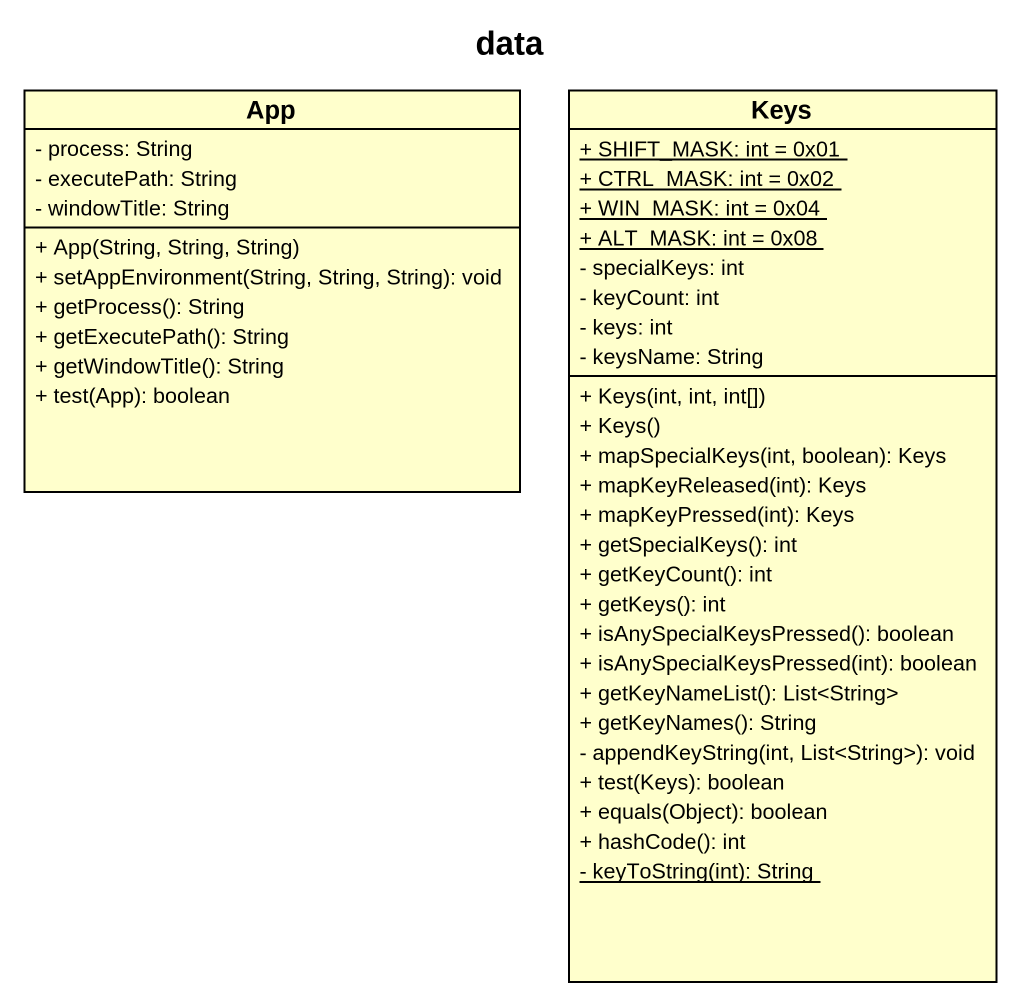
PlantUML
@startuml
title data
hide circle
hide empty members
skinparam classAttributeIconSize 0
class App {
  - process: String
  - executePath: String
  - windowTitle: String
  + App(String, String, String)
  + setAppEnvironment(String, String, String): void
  + getProcess(): String
  + getExecutePath(): String
  + getWindowTitle(): String
  + test(App): boolean
}
class Keys {
  {static} + SHIFT_MASK: int = 0x01
  {static} + CTRL_MASK: int = 0x02
  {static} + WIN_MASK: int = 0x04
  {static} + ALT_MASK: int = 0x08
  - specialKeys: int
  - keyCount: int
  - keys: int
  - keysName: String
  + Keys(int, int, int[])
  + Keys()
  + mapSpecialKeys(int, boolean): Keys
  + mapKeyReleased(int): Keys
  + mapKeyPressed(int): Keys
  + getSpecialKeys(): int
  + getKeyCount(): int
  + getKeys(): int
  + isAnySpecialKeysPressed(): boolean
  + isAnySpecialKeysPressed(int): boolean
  + getKeyNameList(): List<String>
  + getKeyNames(): String
  - appendKeyString(int, List<String>): void
  + test(Keys): boolean
  + equals(Object): boolean
  + hashCode(): int
  {static} - keyToString(int): String
}
@enduml
